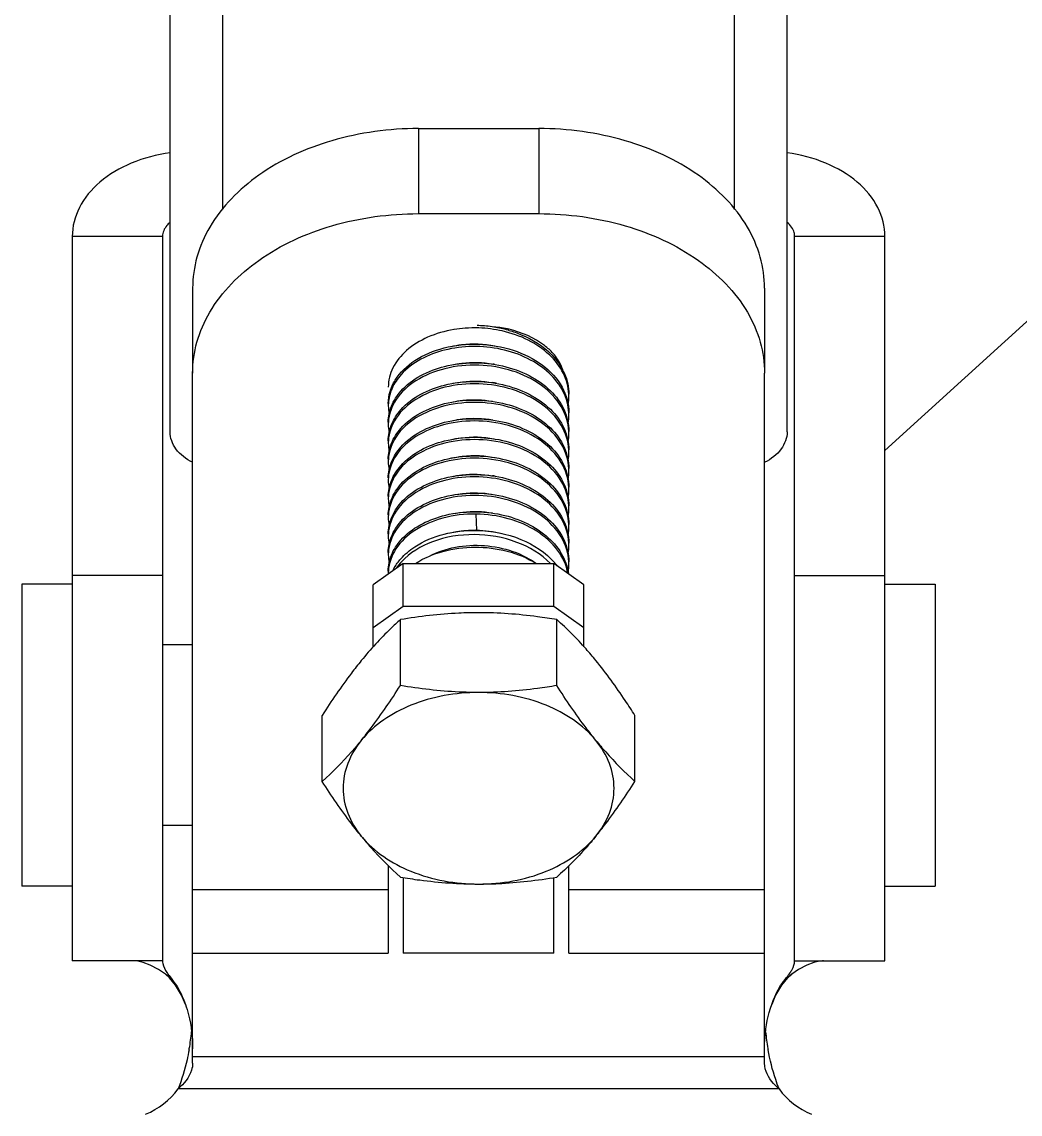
# Model space of a CAD drawing. Extents: x 27938 to 1507990, y 110129 to 923079.
# Drawn here: x 529248 to 529838, y 358813 to 359459 of the extents above; entities that cross this region are included whole.
import ezdxf

# ---------------------------------------------------------------- set-up
doc = ezdxf.new("R2010")
doc.units = 0
doc.header["$LTSCALE"] = 1000
doc.header["$MEASUREMENT"] = 0
doc.layers.add('W_DIM', color=4, linetype='Continuous')
doc.styles.get("Standard").update_dxf_attribs({"font": 'gbenor.shx', "bigfont": 'gbcbig.shx'})
doc.dimstyles.get("Standard").update_dxf_attribs({"dimtxt": 0.18, "dimasz": 0.18, "dimexe": 0.18, "dimexo": 0.0625, "dimgap": 0.09, "dimtad": 0, "dimtih": 1, "dimtoh": 1, "dimdec": 4, "dimzin": 0, "dimdsep": 46, "dimtxsty": 'Standard', "dimcen": 0.09, "dimadec": 0, "dimazin": 0, "dimtfac": 1, "dimtdec": 4, "dimtofl": 0, "dimtmove": 0, "dimatfit": 3, "dimfxl": 1, "dimtolj": 1, "dimtzin": 0, "dimarcsym": 0})

msp = doc.modelspace()

# ---------------------------------------------------------------- linework, layer by layer
at = {"linetype": 'Continuous'}
for p, q in [((529335.45, 359216.23), (529335.45, 362012.89)), ((529700.25, 359216.23), (529700.25, 362012.89)), ((529366.59, 359347.75), (529366.59, 361703.4)), ((529669.11, 359347.75), (529669.11, 361703.4)), ((529482.26, 359395.53), (529482.26, 359345.2)), ((529482.26, 359395.53), (529553.44, 359395.53)), ((529553.44, 359395.53), (529553.44, 359345.2)), ((529482.26, 359345.2), (529553.44, 359345.2)), ((529277.62, 359331.73), (529277.62, 358903.46)), ((529331, 359331.73), (529277.62, 359331.73)), ((529331, 359331.73), (529331, 358903.46)), ((529704.7, 358903.46), (529704.7, 359331.73)), ((529758.08, 359331.73), (529704.7, 359331.73)), ((529758.08, 358903.46), (529758.08, 359331.73)), ((529348.8, 359301.16), (529348.8, 359250.83)), ((529686.9, 359301.16), (529686.9, 359250.83)), ((529561.09, 359261.73), (529561.16, 359261.66)), ((529348.8, 358842.83), (529348.8, 359250.83)), ((529686.9, 358842.83), (529686.9, 359250.83)), ((529516.27, 359167.56), (529516.52, 359158.13)), ((529516.52, 359158.13), (529516.52, 359157.92)), ((529473.36, 359138.29), (529455.57, 359125.71)), ((529473.36, 359113.12), (529473.36, 359138.29)), ((529473.36, 359138.29), (529562.34, 359138.29)), ((529562.34, 359113.12), (529562.34, 359138.29)), ((529580.13, 359125.71), (529562.34, 359138.29)), ((529331, 359131.29), (529277.62, 359131.29)), ((529704.7, 359131.29), (529758.08, 359131.29)), ((529277.62, 359126.23), (529247.83, 359126.23)), ((529455.57, 359089.16), (529455.57, 359125.71)), ((529580.13, 359089.16), (529580.13, 359125.71)), ((529758.08, 359126.23), (529787.87, 359126.23)), ((529455.57, 359100.54), (529473.36, 359113.12)), ((529473.36, 359113.12), (529562.34, 359113.12)), ((529562.34, 359113.12), (529580.13, 359100.54)), ((529471.62, 359066.17), (529471.62, 359105.19)), ((529564.08, 359066.17), (529564.08, 359105.19)), ((529348.8, 359090.3), (529331, 359090.3)), ((529425.38, 359009.55), (529425.38, 359048.56)), ((529610.31, 359009.55), (529610.31, 359048.56)), ((529348.8, 358983.53), (529331, 358983.53)), ((529464.46, 358959.66), (529464.46, 358907.9)), ((529571.23, 358907.91), (529571.23, 358959.66)), ((529277.62, 358947.6), (529247.83, 358947.6)), ((529473.36, 358952.66), (529473.36, 358907.93)), ((529562.34, 358907.93), (529562.34, 358952.66)), ((529758.08, 358947.6), (529787.87, 358947.6)), ((529348.8, 358945.69), (529464.46, 358945.69)), ((529571.23, 358945.69), (529686.9, 358945.69)), ((529331, 358903.46), (529277.62, 358903.46)), ((529348.8, 358907.9), (529464.46, 358907.9)), ((529562.34, 358907.93), (529473.36, 358907.93)), ((529571.23, 358907.9), (529686.9, 358907.9)), ((529704.7, 358903.46), (529758.08, 358903.46)), ((529336.68, 358892.46), (529332.66, 358895.51)), ((529699.02, 358892.46), (529703.04, 358895.51)), ((529686.9, 358846.59), (529348.8, 358846.59)), ((529695.51, 358827.71), (529340.19, 358827.71))]:
    msp.add_line(p, q, dxfattribs=at)
for p, q in [((529247.83, 359126.23), (529247.83, 358947.6)), ((529787.87, 359126.23), (529787.87, 358947.6))]:
    msp.add_line(p, q)
for points in [[(529332.66, 358895.51), (529328.64, 358898.24), (529323.77, 358900.78), (529319.55, 358902.36), (529316.38, 358903.16), (529314.49, 358903.43), (529314.01, 358903.46)], [(529721.69, 358903.46), (529721.21, 358903.43), (529719.32, 358903.16), (529716.14, 358902.36), (529711.93, 358900.78), (529707.06, 358898.24), (529703.04, 358895.51)], [(529344.52, 358877.71), (529342.24, 358883.19), (529338.75, 358889.09), (529335.13, 358893.36), (529332.67, 358895.5)], [(529703.02, 358895.5), (529700.53, 358893.32), (529696.92, 358889.04), (529693.44, 358883.17), (529691.17, 358877.71)]]:
    msp.add_lwpolyline(points, dxfattribs=at)
for centre, radius, start, end in [((529515.19, 359204.97), 72.69, 94.12569, 99.40267), ((529515.38, 359202.51), 75.15, 88.10633, 94.13058), ((529515.38, 359203.72), 75.31, 88.0532, 88.71813), ((529515.38, 359202.23), 75.43, 87.99871, 88.11338), ((529515.39, 359203.71), 75.33, 81.1719, 88.06144), ((529515.44, 359202.97), 74.69, 77.29929, 88.02789), ((529521.63, 359205.52), 72.8, 78.61656, 85.81395), ((529515.84, 359206.53), 72.47, 74.33037, 81.18694), ((529516.48, 359208.97), 69.95, 74.0044, 74.29492), ((529515.59, 359195.12), 62.1, 79.01309, 80.00675), ((529515.61, 359184.22), 61.99, 77.8843, 80.31948), ((529542.06, 359237.12), 29.17, 0.00154, 2.66813), ((529488.7, 359231.62), 24.24, 176.79498, 179.99776), ((529541.75, 359237.14), 29.49, 350.57514, 359.97128), ((529489.06, 359231.64), 24.59, 180.04808, 191.33884), ((529541.75, 359226.13), 29.49, 350.5247, 359.97091), ((529542.06, 359226.11), 29.17, 0.00154, 2.66775), ((529488.7, 359220.61), 24.24, 176.79547, 179.99775), ((529489.06, 359220.63), 24.6, 180.0489, 191.4175), ((529541.74, 359215.12), 29.49, 350.47779, 359.97076), ((529542.06, 359215.1), 29.17, 0.00154, 2.66767), ((529488.7, 359209.6), 24.24, 176.795, 179.99774), ((529489.09, 359209.62), 24.62, 180.05231, 192.14934), ((529488.7, 359198.59), 24.24, 176.79543, 179.99775), ((529541.75, 359204.11), 29.49, 350.55933, 359.97117), ((529542.06, 359204.09), 29.17, 0.00154, 2.66804), ((529489.06, 359198.61), 24.6, 180.04853, 191.38358), ((529541.74, 359193.1), 29.49, 350.51432, 359.97082), ((529542.06, 359193.08), 29.17, 0.00154, 2.6677), ((529488.7, 359187.58), 24.24, 176.79542, 179.99774), ((529489.06, 359187.6), 24.6, 180.04877, 191.40188), ((529515.59, 359129.02), 62.13, 78.78771, 80.256), ((529541.75, 359182.09), 29.49, 350.55499, 359.97114), ((529542.06, 359182.07), 29.17, 0.00153, 2.66784), ((529488.7, 359176.57), 24.24, 176.7949, 179.99774), ((529489.06, 359176.59), 24.59, 180.04815, 191.34656), ((529541.73, 359171.08), 29.5, 350.3354, 359.96948), ((529542.06, 359171.06), 29.17, 0.00154, 2.66796), ((529488.7, 359165.56), 24.24, 176.7955, 179.99775), ((529489.06, 359165.58), 24.6, 180.04847, 191.36983), ((529542.06, 359160.05), 29.17, 0.00154, 2.66766), ((529488.7, 359154.55), 24.24, 176.79531, 179.99774), ((529489.06, 359154.57), 24.6, 180.0486, 191.38893), ((529515.38, 359094.89), 63.25, 88.96287, 89.19864), ((529515.37, 359082.65), 75.27, 89.13991, 89.31671), ((529541.74, 359160.07), 29.49, 350.49826, 359.97077), ((529541.75, 359149.06), 29.49, 350.57751, 359.9713), ((529542.06, 359149.04), 29.17, 0.00153, 2.66808), ((529488.7, 359143.54), 24.24, 176.79481, 179.99775), ((529489.06, 359143.56), 24.59, 180.04798, 191.3296), ((529532.39, 359112.61), 40.12, 37.51951, 40.62392), ((529541.75, 359138.05), 29.49, 350.53849, 359.97102), ((529542.06, 359138.03), 29.17, 0.00154, 2.66785), ((529488.71, 359132.53), 24.24, 176.79416, 179.99777), ((529488.64, 359132.53), 24.18, 180.00024, 181.15233), ((529360.13, 358914.28), 31.91, 213.78825, 214.18873), ((529675.57, 358914.28), 31.91, 325.81127, 326.21175), ((529214.55, 358874.88), 134.32, 350.02794, 354.2434), ((529821.15, 358874.88), 134.31, 185.75095, 189.97214), ((529213.06, 358875.11), 135.82, 349.72994, 350.04434), ((529822.64, 358875.11), 135.82, 189.95566, 190.27006), ((529304.31, 358854.02), 44.49, 292.02431, 323.74846), ((529731.39, 358854.02), 44.49, 216.25154, 247.97569)]:
    msp.add_arc(centre, radius, start, end, dxfattribs=at)
for points, knots in [([(529482.26, 359395.53), (529465.07, 359395.53), (529431.71, 359391.01), (529388.01, 359371.37), (529361.38, 359344.72), (529350.6, 359320.04), (529348.8, 359307.36), (529348.8, 359301.16)], [0, 0, 0, 0, 0.287429, 0.554303, 0.789052, 0.896403, 1, 1, 1, 1]), ([(529686.9, 359301.16), (529686.9, 359307.36), (529685.1, 359320.04), (529674.32, 359344.72), (529647.69, 359371.37), (529603.99, 359391.01), (529570.63, 359395.53), (529553.44, 359395.53)], [0, 0, 0, 0, 0.103597, 0.210948, 0.445697, 0.712571, 1, 1, 1, 1]), ([(529335.42, 359381.16), (529327.6, 359380.1), (529312.75, 359376.26), (529293.83, 359365.25), (529280.86, 359350), (529277.62, 359337.58), (529277.62, 359331.73)], [0, 0, 0, 0, 0.287892, 0.552013, 0.786654, 1, 1, 1, 1]), ([(529758.08, 359331.73), (529758.08, 359337.58), (529754.84, 359350), (529741.87, 359365.25), (529722.95, 359376.26), (529708.1, 359380.1), (529700.28, 359381.16)], [0, 0, 0, 0, 0.213346, 0.447987, 0.712108, 1, 1, 1, 1]), ([(529348.8, 359250.83), (529348.8, 359257.03), (529350.6, 359269.71), (529361.38, 359294.39), (529388.01, 359321.04), (529431.71, 359340.68), (529465.07, 359345.2), (529482.26, 359345.2)], [0, 0, 0, 0, 0.103597, 0.210948, 0.445697, 0.712571, 1, 1, 1, 1]), ([(529553.44, 359345.2), (529570.63, 359345.2), (529603.99, 359340.68), (529647.69, 359321.04), (529674.32, 359294.39), (529685.1, 359269.71), (529686.9, 359257.03), (529686.9, 359250.83)], [0, 0, 0, 0, 0.287429, 0.554303, 0.789052, 0.896403, 1, 1, 1, 1]), ([(529335.36, 359339.98), (529334.69, 359339.43), (529332.4, 359337.25), (529331, 359334.03), (529331, 359331.73)], [0, 0, 0, 0, 0.274002, 1, 1, 1, 1]), ([(529704.7, 359331.73), (529704.7, 359332.48), (529704.3, 359335.66), (529702.22, 359338.45), (529700.34, 359339.98)], [0, 0, 0, 0, 0.236834, 1, 1, 1, 1]), ([(529503.32, 359276.68), (529497.97, 359275.79), (529487.93, 359272.94), (529475.22, 359265.25), (529466.6, 359254.89), (529464.46, 359246.55), (529464.46, 359242.63)], [0, 0, 0, 0, 0.291651, 0.555731, 0.788679, 1, 1, 1, 1]), ([(529571.2, 359238.48), (529571.01, 359242.71), (529568.59, 359251.5), (529559.86, 359262.63), (529547.2, 359271.15), (529537.17, 359274.63), (529531.86, 359275.84)], [0, 0, 0, 0, 0.219273, 0.456424, 0.717944, 1, 1, 1, 1]), ([(529535.76, 359276.21), (529538.25, 359275.5), (529547.49, 359272.29), (529556.09, 359266.9), (529561.09, 359261.73)], [0, 0, 0, 0, 0.264817, 1, 1, 1, 1]), ([(529562.04, 359262.57), (529560.43, 359264.25), (529552.9, 359270.86), (529543.41, 359275), (529536, 359276.89)], [0, 0, 0, 0, 0.23319, 1, 1, 1, 1]), ([(529464.46, 359232.99), (529464.46, 359235.36), (529465.19, 359240.21), (529469.54, 359249.65), (529480.27, 359259.72), (529497.74, 359266.86), (529517.95, 359268.92), (529538.16, 359265.49), (529555.66, 359256.88), (529568.04, 359243.85), (529571.23, 359232.71), (529571.23, 359227.49)], [0, 0, 0, 0, 0.049449, 0.100956, 0.214949, 0.346477, 0.489675, 0.634208, 0.769827, 0.890789, 1, 1, 1, 1]), ([(529571.2, 359227.47), (529571, 359231.74), (529568.54, 359240.62), (529559.66, 359251.82), (529546.78, 359260.36), (529531.2, 359265.63), (529514.33, 359267.27), (529493.44, 359264.69), (529478.63, 359257.39), (529472.1, 359250.12)], [0, 0, 0, 0, 0.105385, 0.219488, 0.34542, 0.481197, 0.621395, 0.759049, 1, 1, 1, 1]), ([(529501.5, 359266.67), (529503.58, 359267.16), (529512.14, 359268.66), (529521.01, 359268.34), (529527.45, 359267.09)], [0, 0, 0, 0, 0.245648, 1, 1, 1, 1]), ([(529501.99, 359255.77), (529503.94, 359256.21), (529511.99, 359257.59), (529520.31, 359257.34), (529526.37, 359256.28)], [0, 0, 0, 0, 0.245788, 1, 1, 1, 1]), ([(529561.16, 359261.66), (529564.24, 359258.46), (529569.32, 359251.29), (529571.23, 359242.63), (529571.23, 359238.5)], [0, 0, 0, 0, 0.517736, 1, 1, 1, 1]), ([(529567.62, 359252.89), (529567.31, 359253.74), (529565.9, 359257.2), (529563.84, 359260.39), (529562.04, 359262.57)], [0, 0, 0, 0, 0.242775, 1, 1, 1, 1]), ([(529571.2, 359216.46), (529570.96, 359221.59), (529567.41, 359232.37), (529555.02, 359244.89), (529537.8, 359253.18), (529518.03, 359256.49), (529498.25, 359254.57), (529481.03, 359247.71), (529468.5, 359236.66), (529464.77, 359226.66), (529464.5, 359221.96)], [0, 0, 0, 0, 0.109414, 0.230762, 0.366312, 0.510386, 0.653204, 0.784891, 0.899595, 1, 1, 1, 1]), ([(529471.88, 359240.24), (529478.45, 359247.68), (529493.52, 359255.13), (529514.75, 359257.65), (529531.88, 359255.87), (529547.61, 359250.34), (529560.48, 359241.47), (529569.12, 359229.88), (529571.23, 359220.8), (529571.23, 359216.48)], [0, 0, 0, 0, 0.241301, 0.379446, 0.520004, 0.655787, 0.781306, 0.894819, 1, 1, 1, 1]), ([(529472.1, 359250.12), (529469.9, 359247.68), (529466.27, 359242.34), (529464.67, 359236.03), (529464.5, 359232.97)], [0, 0, 0, 0, 0.517722, 1, 1, 1, 1]), ([(529571.2, 359205.45), (529570.96, 359210.58), (529567.41, 359221.36), (529555.02, 359233.88), (529537.8, 359242.17), (529518.03, 359245.48), (529498.25, 359243.56), (529481.03, 359236.7), (529468.5, 359225.64), (529464.77, 359215.65), (529464.5, 359210.95)], [0, 0, 0, 0, 0.10941, 0.230759, 0.36631, 0.510388, 0.653211, 0.784896, 0.899598, 1, 1, 1, 1]), ([(529471.89, 359229.24), (529478.45, 359236.67), (529493.52, 359244.12), (529514.76, 359246.64), (529531.88, 359244.86), (529547.61, 359239.33), (529560.48, 359230.45), (529569.13, 359218.87), (529571.23, 359209.79), (529571.23, 359205.47)], [0, 0, 0, 0, 0.241321, 0.379464, 0.520018, 0.655795, 0.781306, 0.894819, 1, 1, 1, 1]), ([(529502.59, 359244.89), (529504.48, 359245.3), (529512.22, 359246.55), (529520.21, 359246.32), (529526.03, 359245.32)], [0, 0, 0, 0, 0.246058, 1, 1, 1, 1]), ([(529464.46, 359221.98), (529464.46, 359225.2), (529465.86, 359231.94), (529469.59, 359237.65), (529471.88, 359240.24)], [0, 0, 0, 0, 0.48238, 1, 1, 1, 1]), ([(529571.2, 359194.44), (529570.96, 359199.57), (529567.41, 359210.35), (529555.02, 359222.87), (529537.8, 359231.16), (529518.03, 359234.47), (529498.25, 359232.55), (529481.03, 359225.69), (529468.5, 359214.64), (529464.77, 359204.64), (529464.5, 359199.94)], [0, 0, 0, 0, 0.109413, 0.230763, 0.366317, 0.51039, 0.65321, 0.784893, 0.899595, 1, 1, 1, 1]), ([(529471.88, 359218.21), (529478.44, 359225.65), (529493.51, 359233.1), (529514.74, 359235.63), (529531.87, 359233.85), (529547.61, 359228.32), (529560.48, 359219.45), (529569.12, 359207.86), (529571.23, 359198.78), (529571.23, 359194.46)], [0, 0, 0, 0, 0.241291, 0.379436, 0.519999, 0.655783, 0.781305, 0.89482, 1, 1, 1, 1]), ([(529502.76, 359233.92), (529504.65, 359234.32), (529512.39, 359235.55), (529520.36, 359235.3), (529526.17, 359234.29)], [0, 0, 0, 0, 0.246155, 1, 1, 1, 1]), ([(529464.46, 359210.97), (529464.46, 359214.19), (529465.86, 359220.93), (529469.6, 359226.64), (529471.89, 359229.24)], [0, 0, 0, 0, 0.482371, 1, 1, 1, 1]), ([(529571.2, 359183.43), (529570.96, 359188.56), (529567.41, 359199.34), (529555.02, 359211.86), (529537.8, 359220.15), (529518.03, 359223.46), (529498.25, 359221.54), (529481.03, 359214.68), (529468.5, 359203.62), (529464.77, 359193.63), (529464.5, 359188.93)], [0, 0, 0, 0, 0.109413, 0.230762, 0.36631, 0.510386, 0.653205, 0.784893, 0.899595, 1, 1, 1, 1]), ([(529471.89, 359207.22), (529478.45, 359214.65), (529493.52, 359222.1), (529514.76, 359224.62), (529531.88, 359222.84), (529547.61, 359217.31), (529560.48, 359208.43), (529569.13, 359196.85), (529571.23, 359187.77), (529571.23, 359183.45)], [0, 0, 0, 0, 0.241314, 0.379459, 0.520012, 0.655791, 0.781307, 0.89482, 1, 1, 1, 1]), ([(529502.54, 359222.87), (529504.46, 359223.28), (529512.33, 359224.55), (529520.44, 359224.29), (529526.36, 359223.25)], [0, 0, 0, 0, 0.246065, 1, 1, 1, 1]), ([(529348.71, 359198.2), (529344.97, 359200.05), (529338.43, 359204.82), (529335.45, 359212.64), (529335.45, 359216.23)], [0, 0, 0, 0, 0.538137, 1, 1, 1, 1]), ([(529464.46, 359199.96), (529464.46, 359203.18), (529465.85, 359209.91), (529469.59, 359215.62), (529471.88, 359218.21)], [0, 0, 0, 0, 0.482397, 1, 1, 1, 1]), ([(529471.88, 359196.2), (529478.45, 359203.64), (529493.52, 359211.09), (529514.75, 359213.61), (529531.88, 359211.83), (529547.61, 359206.3), (529560.48, 359197.43), (529569.12, 359185.84), (529571.23, 359176.76), (529571.23, 359172.44)], [0, 0, 0, 0, 0.241312, 0.379455, 0.520012, 0.655791, 0.781305, 0.89482, 1, 1, 1, 1]), ([(529501.13, 359211.53), (529503.2, 359212.03), (529511.71, 359213.59), (529520.55, 359213.32), (529526.97, 359212.13)], [0, 0, 0, 0, 0.2454, 1, 1, 1, 1]), ([(529700.25, 359216.23), (529700.25, 359212.64), (529697.27, 359204.82), (529690.73, 359200.05), (529686.99, 359198.2)], [0, 0, 0, 0, 0.461863, 1, 1, 1, 1]), ([(529464.46, 359188.95), (529464.46, 359192.17), (529465.86, 359198.91), (529469.6, 359204.62), (529471.89, 359207.22)], [0, 0, 0, 0, 0.482371, 1, 1, 1, 1]), ([(529571.2, 359172.42), (529570.96, 359177.55), (529567.41, 359188.33), (529555.02, 359200.85), (529537.8, 359209.14), (529518.03, 359212.45), (529498.25, 359210.53), (529481.03, 359203.67), (529468.5, 359192.61), (529464.77, 359182.62), (529464.5, 359177.92)], [0, 0, 0, 0, 0.109411, 0.230759, 0.366311, 0.510389, 0.653212, 0.784896, 0.899598, 1, 1, 1, 1]), ([(529571.2, 359161.41), (529570.96, 359166.54), (529567.41, 359177.32), (529555.02, 359189.84), (529537.8, 359198.13), (529518.03, 359201.44), (529498.25, 359199.52), (529481.03, 359192.66), (529468.5, 359181.6), (529464.77, 359171.61), (529464.5, 359166.91)], [0, 0, 0, 0, 0.109414, 0.230763, 0.366316, 0.510389, 0.653208, 0.784892, 0.899594, 1, 1, 1, 1]), ([(529471.88, 359185.18), (529478.44, 359192.62), (529493.51, 359200.07), (529514.74, 359202.6), (529531.87, 359200.82), (529547.61, 359195.29), (529560.48, 359186.42), (529569.12, 359174.83), (529571.23, 359165.75), (529571.23, 359161.42)], [0, 0, 0, 0, 0.24129, 0.379435, 0.519998, 0.655783, 0.781305, 0.89482, 1, 1, 1, 1]), ([(529501.59, 359200.63), (529503.74, 359201.13), (529512.62, 359202.66), (529521.82, 359202.23), (529528.46, 359200.82)], [0, 0, 0, 0, 0.245825, 1, 1, 1, 1]), ([(529464.46, 359177.94), (529464.46, 359181.16), (529465.86, 359187.9), (529469.59, 359193.61), (529471.88, 359196.2)], [0, 0, 0, 0, 0.482382, 1, 1, 1, 1]), ([(529571.2, 359150.4), (529570.96, 359155.53), (529567.41, 359166.31), (529555.02, 359178.83), (529537.8, 359187.12), (529518.03, 359190.43), (529498.25, 359188.51), (529481.03, 359181.65), (529468.5, 359170.59), (529464.77, 359160.6), (529464.5, 359155.9)], [0, 0, 0, 0, 0.109411, 0.23076, 0.366309, 0.510386, 0.653207, 0.784895, 0.899597, 1, 1, 1, 1]), ([(529471.89, 359174.19), (529478.45, 359181.62), (529493.52, 359189.07), (529514.76, 359191.59), (529531.88, 359189.81), (529547.61, 359184.28), (529560.48, 359175.4), (529569.13, 359163.82), (529571.23, 359154.74), (529571.23, 359150.41)], [0, 0, 0, 0, 0.241317, 0.379461, 0.520014, 0.655792, 0.781306, 0.894819, 1, 1, 1, 1]), ([(529502.19, 359189.76), (529504.11, 359190.18), (529512.01, 359191.51), (529520.15, 359191.28), (529526.1, 359190.26)], [0, 0, 0, 0, 0.245865, 1, 1, 1, 1]), ([(529464.46, 359166.93), (529464.46, 359170.15), (529465.85, 359176.88), (529469.59, 359182.59), (529471.88, 359185.18)], [0, 0, 0, 0, 0.482394, 1, 1, 1, 1]), ([(529502.65, 359178.85), (529504.54, 359179.25), (529512.3, 359180.5), (529520.3, 359180.25), (529526.13, 359179.25)], [0, 0, 0, 0, 0.246098, 1, 1, 1, 1]), ([(529464.46, 359155.92), (529464.46, 359159.14), (529465.86, 359165.88), (529469.6, 359171.59), (529471.89, 359174.19)], [0, 0, 0, 0, 0.48237, 1, 1, 1, 1]), ([(529571.2, 359139.39), (529570.96, 359144.51), (529567.41, 359155.3), (529555.02, 359167.82), (529537.8, 359176.11), (529518.03, 359179.42), (529498.25, 359177.5), (529481.03, 359170.64), (529468.5, 359159.58), (529464.77, 359149.59), (529464.5, 359144.89)], [0, 0, 0, 0, 0.109411, 0.23076, 0.366314, 0.510391, 0.653213, 0.784895, 0.899597, 1, 1, 1, 1]), ([(529471.88, 359163.17), (529478.44, 359170.6), (529493.51, 359178.05), (529514.75, 359180.58), (529531.88, 359178.8), (529547.61, 359173.27), (529560.48, 359164.4), (529569.12, 359152.81), (529571.23, 359143.73), (529571.23, 359139.4)], [0, 0, 0, 0, 0.241302, 0.379446, 0.520006, 0.655788, 0.781304, 0.89482, 1, 1, 1, 1]), ([(529516.27, 359167.56), (529509.73, 359167.64), (529497.08, 359166.17), (529480.41, 359159.21), (529468.34, 359148.25), (529464.76, 359138.48), (529464.5, 359133.88)], [0, 0, 0, 0, 0.291821, 0.560232, 0.794326, 1, 1, 1, 1]), ([(529471.88, 359152.16), (529478.17, 359159.29), (529492.45, 359166.6), (529512.76, 359169.48), (529529.3, 359168.27), (529544.77, 359163.53), (529557.84, 359155.62), (529567.25, 359145.08), (529570.4, 359136.53), (529570.97, 359132.34)], [0, 0, 0, 0, 0.238806, 0.375378, 0.515068, 0.651187, 0.778286, 0.893865, 1, 1, 1, 1]), ([(529502.74, 359167.86), (529504.62, 359168.25), (529512.36, 359169.49), (529520.32, 359169.24), (529526.14, 359168.24)], [0, 0, 0, 0, 0.24614, 1, 1, 1, 1]), ([(529570.71, 359132.48), (529569.78, 359137.39), (529565.08, 359147.31), (529552.25, 359158.5), (529535.35, 359165.73), (529522.72, 359167.48), (529516.27, 359167.56)], [0, 0, 0, 0, 0.215857, 0.456017, 0.721227, 1, 1, 1, 1]), ([(529464.46, 359144.91), (529464.46, 359148.13), (529465.85, 359154.87), (529469.59, 359160.58), (529471.88, 359163.17)], [0, 0, 0, 0, 0.482394, 1, 1, 1, 1]), ([(529471.87, 359141.13), (529474.26, 359143.84), (529486.74, 359154.29), (529503.78, 359158.07), (529516.27, 359157.92)], [0, 0, 0, 0, 0.224306, 1, 1, 1, 1]), ([(529560.44, 359138.36), (529554.89, 359143.93), (529540.24, 359152.57), (529515.43, 359156.79), (529491.17, 359153.03), (529477.18, 359144.74), (529472.27, 359139.4)], [0, 0, 0, 0, 0.245715, 0.512956, 0.773315, 1, 1, 1, 1]), ([(529501.06, 359156.47), (529502.28, 359156.76), (529507.28, 359157.8), (529512.41, 359158.19), (529516.26, 359158.14)], [0, 0, 0, 0, 0.245441, 1, 1, 1, 1]), ([(529516.5, 359157.92), (529525.48, 359157.78), (529542.65, 359154.58), (529557.57, 359144.87), (529562.84, 359138.73)], [0, 0, 0, 0, 0.525716, 1, 1, 1, 1]), ([(529464.46, 359133.9), (529464.46, 359137.12), (529465.85, 359143.86), (529469.59, 359149.56), (529471.88, 359152.16)], [0, 0, 0, 0, 0.482388, 1, 1, 1, 1]), ([(529480.58, 359138.39), (529485.52, 359141.61), (529497.09, 359146.49), (529521.83, 359149.65), (529541.48, 359144.92), (529552.11, 359138.29)], [0, 0, 0, 0, 0.237857, 0.495496, 1, 1, 1, 1]), ([(529487.06, 359141.82), (529491.68, 359144.5), (529502.3, 359148.38), (529524.59, 359150.24), (529541.98, 359145.26), (529551.2, 359138.92)], [0, 0, 0, 0, 0.239537, 0.497847, 1, 1, 1, 1]), ([(529467.04, 359133.93), (529467.34, 359134.56), (529468.69, 359137.13), (529470.42, 359139.49), (529471.87, 359141.13)], [0, 0, 0, 0, 0.243018, 1, 1, 1, 1]), ([(529517.85, 359109.27), (529513.96, 359109.27), (529498.48, 359108.9), (529483.05, 359107.07), (529471.62, 359105.19)], [0, 0, 0, 0, 0.251248, 1, 1, 1, 1]), ([(529564.08, 359105.19), (529560.28, 359105.81), (529544.98, 359108.11), (529529.48, 359109.27), (529517.85, 359109.27)], [0, 0, 0, 0, 0.248681, 1, 1, 1, 1]), ([(529471.62, 359105.19), (529469.68, 359103.45), (529461.49, 359095.86), (529453.92, 359087.6), (529448.5, 359080.96)], [0, 0, 0, 0, 0.2325, 1, 1, 1, 1]), ([(529587.2, 359080.96), (529585.3, 359083.28), (529578.08, 359091.81), (529570.17, 359099.74), (529564.08, 359105.19)], [0, 0, 0, 0, 0.268858, 1, 1, 1, 1]), ([(529448.5, 359080.96), (529446.51, 359078.52), (529438.32, 359068.08), (529430.86, 359057.08), (529425.38, 359048.56)], [0, 0, 0, 0, 0.237123, 1, 1, 1, 1]), ([(529610.31, 359048.56), (529608.44, 359051.48), (529601.16, 359062.57), (529593.4, 359073.37), (529587.2, 359080.96)], [0, 0, 0, 0, 0.261287, 1, 1, 1, 1]), ([(529448.5, 359033.77), (529450.49, 359036.21), (529458.68, 359046.66), (529466.14, 359057.66), (529471.62, 359066.17)], [0, 0, 0, 0, 0.237123, 1, 1, 1, 1]), ([(529517.85, 359062.08), (529513.96, 359062.08), (529498.48, 359062.46), (529483.05, 359064.28), (529471.62, 359066.17)], [0, 0, 0, 0, 0.251248, 1, 1, 1, 1]), ([(529564.08, 359066.17), (529560.28, 359065.54), (529544.98, 359063.25), (529529.48, 359062.08), (529517.85, 359062.08)], [0, 0, 0, 0, 0.248681, 1, 1, 1, 1]), ([(529587.2, 359033.77), (529585.21, 359036.21), (529577.02, 359046.66), (529569.56, 359057.66), (529564.08, 359066.17)], [0, 0, 0, 0, 0.237123, 1, 1, 1, 1]), ([(529517.85, 359062.08), (529504.27, 359062.08), (529478.5, 359057.66), (529456.07, 359043.04), (529448.5, 359033.77)], [0, 0, 0, 0, 0.531659, 1, 1, 1, 1]), ([(529587.2, 359033.77), (529579.63, 359043.04), (529557.2, 359057.66), (529531.43, 359062.08), (529517.85, 359062.08)], [0, 0, 0, 0, 0.468341, 1, 1, 1, 1]), ([(529448.5, 359033.77), (529446.6, 359031.45), (529439.38, 359022.93), (529431.47, 359014.99), (529425.38, 359009.55)], [0, 0, 0, 0, 0.268858, 1, 1, 1, 1]), ([(529448.5, 359033.77), (529445.16, 359029.69), (529439.75, 359020.74), (529436.81, 359005.46), (529439.75, 358990.18), (529445.16, 358981.24), (529448.5, 358977.15)], [0, 0, 0, 0, 0.257487, 0.5, 0.742513, 1, 1, 1, 1]), ([(529587.2, 359033.77), (529589.1, 359031.45), (529596.32, 359022.93), (529604.23, 359014.99), (529610.31, 359009.55)], [0, 0, 0, 0, 0.268858, 1, 1, 1, 1]), ([(529587.2, 358977.15), (529590.54, 358981.24), (529595.95, 358990.18), (529598.89, 359005.46), (529595.95, 359020.74), (529590.54, 359029.69), (529587.2, 359033.77)], [0, 0, 0, 0, 0.257487, 0.5, 0.742513, 1, 1, 1, 1]), ([(529448.5, 358977.15), (529446.51, 358979.59), (529438.32, 358990.03), (529430.86, 359001.03), (529425.38, 359009.55)], [0, 0, 0, 0, 0.237123, 1, 1, 1, 1]), ([(529587.2, 358977.15), (529589.19, 358979.59), (529597.38, 358990.03), (529604.84, 359001.03), (529610.31, 359009.55)], [0, 0, 0, 0, 0.237123, 1, 1, 1, 1]), ([(529448.5, 358977.15), (529450.4, 358974.82), (529457.62, 358966.3), (529465.53, 358958.37), (529471.62, 358952.92)], [0, 0, 0, 0, 0.268858, 1, 1, 1, 1]), ([(529448.5, 358977.15), (529456.07, 358967.88), (529478.5, 358953.26), (529504.27, 358948.84), (529517.85, 358948.84)], [0, 0, 0, 0, 0.468341, 1, 1, 1, 1]), ([(529517.85, 358948.84), (529531.43, 358948.84), (529557.2, 358953.26), (529579.63, 358967.88), (529587.2, 358977.15)], [0, 0, 0, 0, 0.531659, 1, 1, 1, 1]), ([(529587.2, 358977.15), (529585.3, 358974.82), (529578.08, 358966.3), (529570.17, 358958.37), (529564.08, 358952.92)], [0, 0, 0, 0, 0.268858, 1, 1, 1, 1]), ([(529471.62, 358952.92), (529475.42, 358952.3), (529490.72, 358950), (529506.22, 358948.84), (529517.85, 358948.84)], [0, 0, 0, 0, 0.248681, 1, 1, 1, 1]), ([(529517.85, 358948.84), (529521.74, 358948.84), (529537.22, 358949.21), (529552.64, 358951.04), (529564.08, 358952.92)], [0, 0, 0, 0, 0.251248, 1, 1, 1, 1]), ([(529331, 358903.46), (529331, 358902.9), (529331.27, 358900.41), (529332.53, 358898.14), (529333.61, 358896.53)], [0, 0, 0, 0, 0.222245, 1, 1, 1, 1]), ([(529702.09, 358896.53), (529702.49, 358897.13), (529703.8, 358899.23), (529704.7, 358901.69), (529704.7, 358903.46)], [0, 0, 0, 0, 0.289589, 1, 1, 1, 1]), ([(529333.73, 358896.35), (529333.94, 358896.04), (529334.88, 358894.71), (529335.89, 358893.43), (529336.68, 358892.46)], [0, 0, 0, 0, 0.231104, 1, 1, 1, 1]), ([(529699.02, 358892.46), (529699.3, 358892.8), (529700.32, 358894.07), (529701.3, 358895.37), (529701.97, 358896.35)], [0, 0, 0, 0, 0.26918, 1, 1, 1, 1]), ([(529336.68, 358892.46), (529337.42, 358891.55), (529340.7, 358887.02), (529343.07, 358881.87), (529344.52, 358877.71)], [0, 0, 0, 0, 0.210146, 1, 1, 1, 1]), ([(529691.17, 358877.71), (529691.7, 358879.21), (529693.74, 358884.41), (529696.5, 358889.36), (529699.02, 358892.46)], [0, 0, 0, 0, 0.285604, 1, 1, 1, 1]), ([(529344.52, 358877.71), (529345.23, 358875.69), (529347.77, 358867.12), (529348.8, 358858.13), (529348.8, 358851.34)], [0, 0, 0, 0, 0.239548, 1, 1, 1, 1]), ([(529686.9, 358851.34), (529686.9, 358853.64), (529687.26, 358862.56), (529688.98, 358871.45), (529691.17, 358877.71)], [0, 0, 0, 0, 0.257456, 1, 1, 1, 1]), ([(529346.71, 358850.89), (529346.34, 358848.87), (529344.73, 358841.01), (529342.41, 358833.27), (529340.19, 358827.71)], [0, 0, 0, 0, 0.255037, 1, 1, 1, 1]), ([(529695.51, 358827.71), (529694.79, 358829.52), (529692.03, 358837.07), (529690.08, 358844.9), (529688.99, 358850.89)], [0, 0, 0, 0, 0.242689, 1, 1, 1, 1]), ([(529348.8, 358842.83), (529348.8, 358841.47), (529347.72, 358835.56), (529343.68, 358830.62), (529340.19, 358827.71)], [0, 0, 0, 0, 0.231026, 1, 1, 1, 1]), ([(529695.51, 358827.71), (529694.31, 358828.71), (529690.1, 358832.75), (529686.9, 358838.51), (529686.9, 358842.83)], [0, 0, 0, 0, 0.266, 1, 1, 1, 1])]:
    msp.add_open_spline(points, degree=3, knots=knots, dxfattribs=at)
for points in [[(529516.52, 359158.13), (529521.63, 359158.04), (529526.77, 359157.33), (529531.7, 359156)], [(529472.27, 359139.4), (529471.15, 359138.19), (529470.11, 359136.89), (529469.18, 359135.52)]]:
    msp.add_open_spline(points, degree=3, dxfattribs=at)

# ---------------------------------------------------------------- leaders
at = {"layer": 'W_DIM', "color": 7}
msp.add_leader([(529758.08, 359205.26), (530853.89, 360200.48)], dimstyle='Standard', override={"dimgap": 20}, dxfattribs=at)

doc.saveas('drawing.dxf')
